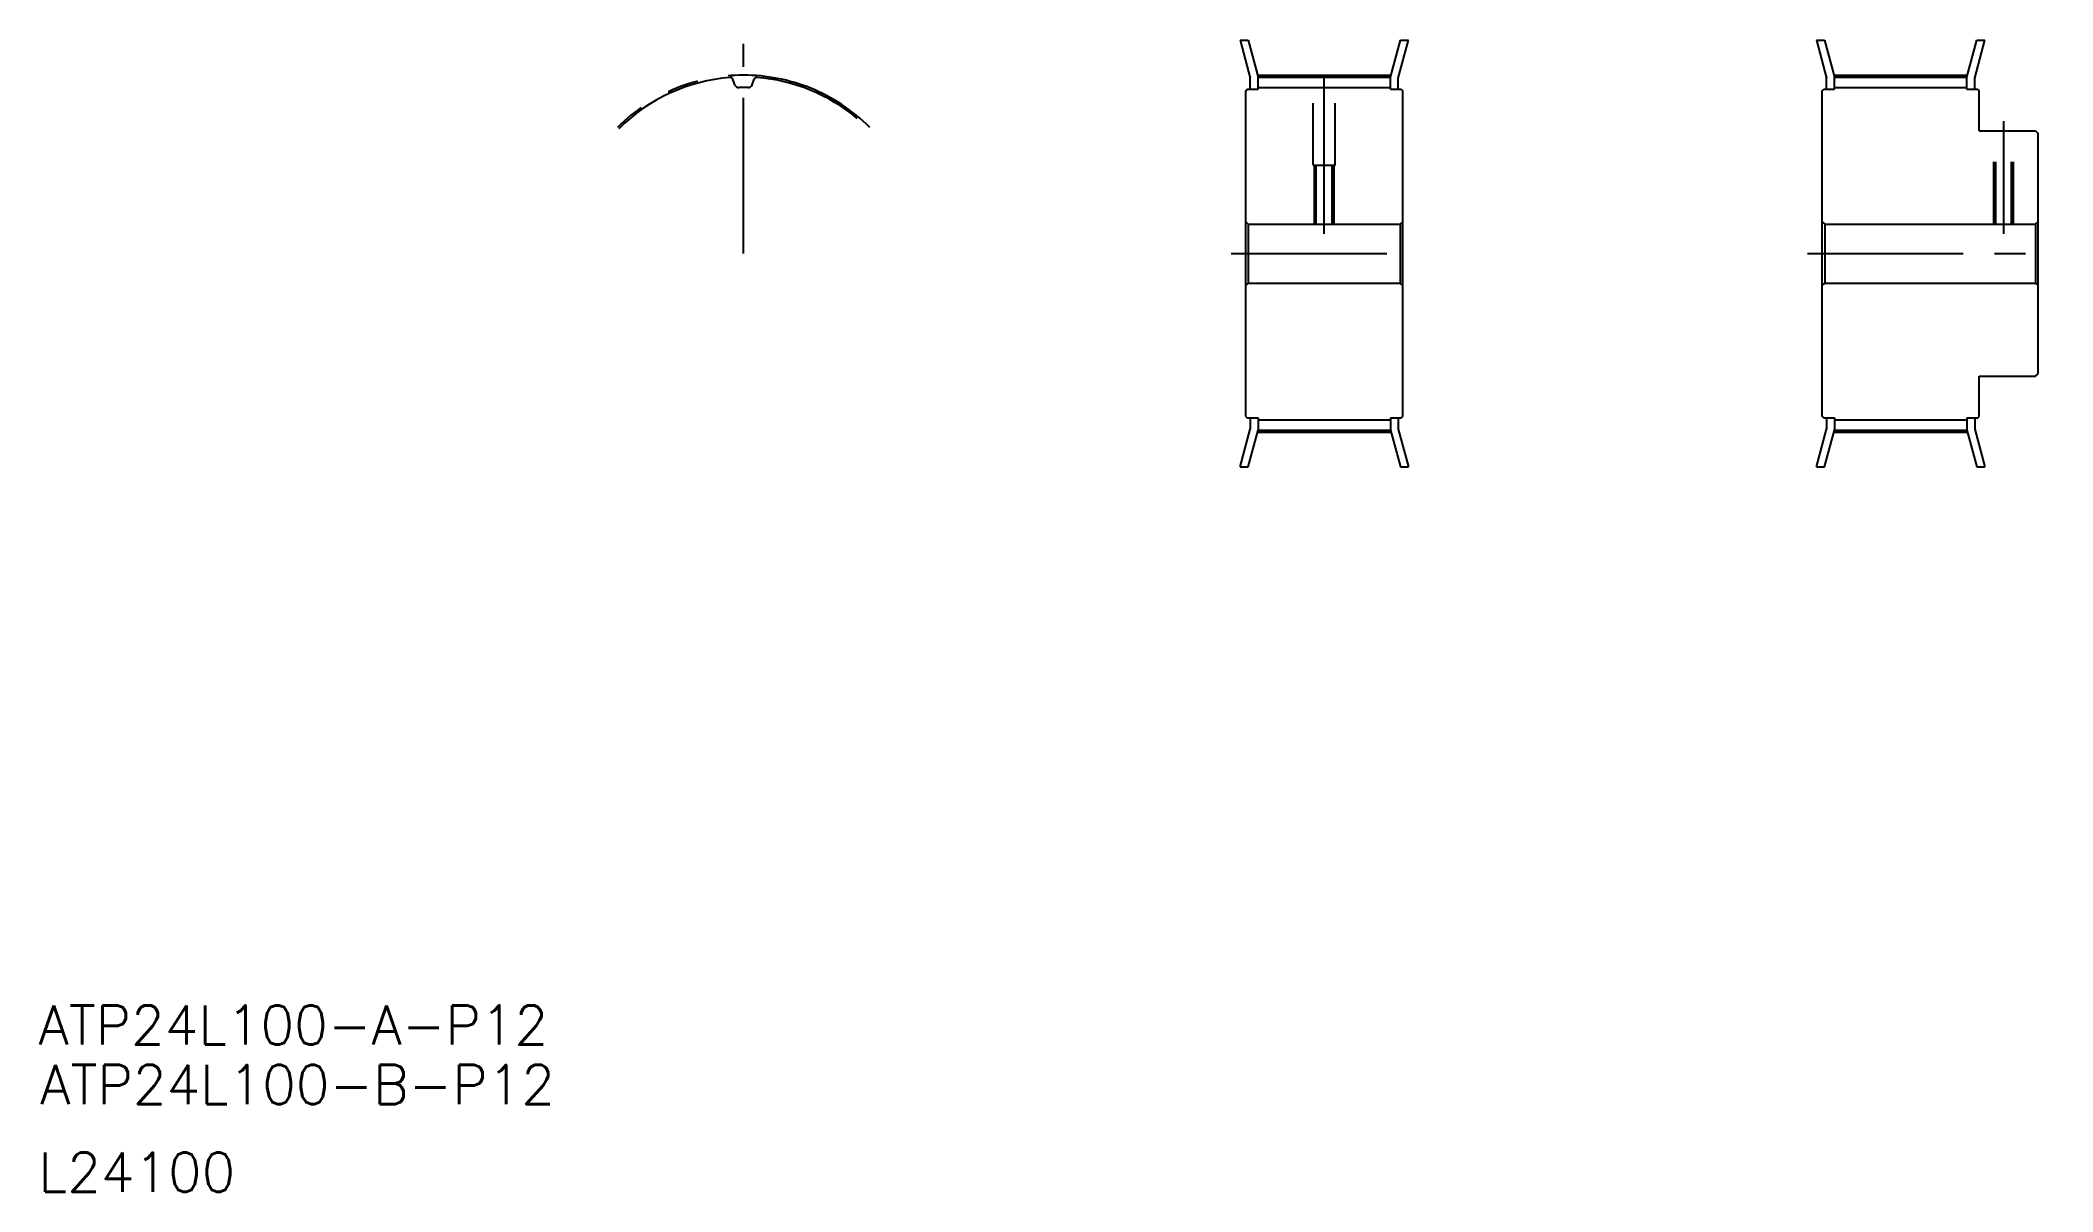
# Model space of a CAD drawing. Extents: x -45 to 365, y -109 to 126.
import ezdxf

# ---------------------------------------------------------------- set-up
doc = ezdxf.new("R2010")
doc.units = 0
doc.linetypes.add('CENTER', pattern=[50.8, 31.75, -6.35, 6.35, -6.35])
doc.linetypes.add('DASHED', pattern=[19.05, 12.7, -6.35])
doc.layers.get('0').update_dxf_attribs({"linetype": 'CONTINUOUS'})
doc.layers.add('CENTER', color=1, linetype='CENTER')
doc.styles.get("Standard").update_dxf_attribs({"font": 'txt', "bigfont": 'BIGFONT'})

msp = doc.modelspace()

# ---------------------------------------------------------------- linework, layer by layer
at = {"color": 7, "linetype": 'CONTINUOUS'}
for p, q in [((199.16, 126.21), (201.23, 118.5)), ((199.16, 126.21), (200.82, 126.21)), ((200.82, 126.21), (202.83, 118.71)), ((229.83, 118.71), (231.84, 126.21)), ((231.43, 118.5), (233.49, 126.21)), ((231.84, 126.21), (233.49, 126.21)), ((316.7, 126.21), (318.76, 118.5)), ((316.7, 126.21), (318.35, 126.21)), ((318.35, 126.21), (320.36, 118.71)), ((347.36, 118.71), (349.37, 126.21)), ((348.96, 118.5), (351.03, 126.21)), ((349.37, 126.21), (351.03, 126.21)), ((96.17, 117.13), (95.76, 118.26)), ((99.7, 117.13), (100.11, 118.26)), ((200.33, 115.91), (200.63, 116.21)), ((200.33, 49.51), (200.33, 115.91)), ((200.63, 116.21), (202.83, 116.21)), ((201.23, 116.21), (201.23, 118.5)), ((202.83, 118.71), (229.83, 118.71)), ((202.83, 116.21), (202.83, 118.71)), ((202.83, 116.58), (229.83, 116.58)), ((229.83, 116.21), (229.83, 118.71)), ((229.83, 116.21), (232.03, 116.21)), ((231.43, 116.21), (231.43, 118.5)), ((232.03, 116.21), (232.33, 115.91)), ((232.33, 49.51), (232.33, 115.91)), ((317.86, 115.91), (318.16, 116.21)), ((317.86, 49.51), (317.86, 115.91)), ((318.16, 116.21), (320.36, 116.21)), ((318.76, 116.21), (318.76, 118.5)), ((320.36, 118.71), (347.36, 118.71)), ((320.36, 116.21), (320.36, 118.71)), ((320.36, 116.58), (347.36, 116.58)), ((347.36, 116.21), (347.36, 118.71)), ((347.36, 116.21), (349.56, 116.21)), ((348.96, 116.21), (348.96, 118.5)), ((349.56, 116.21), (349.86, 115.91)), ((349.86, 107.71), (349.86, 115.91)), ((349.86, 107.71), (361.36, 107.71)), ((361.36, 107.71), (361.86, 107.21)), ((361.86, 58.21), (361.86, 107.21)), ((200.33, 89.21), (200.83, 88.71)), ((200.83, 88.71), (231.83, 88.71)), ((200.83, 88.71), (200.83, 76.71)), ((232.33, 89.21), (231.83, 88.71)), ((231.83, 88.71), (231.83, 76.71)), ((317.86, 89.21), (318.36, 88.71)), ((318.36, 88.71), (361.36, 88.71)), ((318.36, 88.71), (318.36, 76.71)), ((361.36, 88.71), (361.86, 89.21)), ((361.36, 88.71), (361.36, 76.71)), ((200.33, 76.21), (200.83, 76.71)), ((200.83, 76.71), (231.83, 76.71)), ((232.33, 76.21), (231.83, 76.71)), ((317.86, 76.21), (318.36, 76.71)), ((318.36, 76.71), (361.36, 76.71)), ((361.36, 76.71), (361.86, 76.21)), ((349.86, 57.71), (361.36, 57.71)), ((349.86, 49.51), (349.86, 57.71)), ((361.36, 57.71), (361.86, 58.21)), ((200.33, 49.51), (200.63, 49.21)), ((232.03, 49.21), (232.33, 49.51)), ((317.86, 49.51), (318.16, 49.21)), ((349.56, 49.21), (349.86, 49.51)), ((199.16, 39.21), (201.23, 46.92)), ((200.63, 49.21), (202.83, 49.21)), ((200.82, 39.21), (202.83, 46.71)), ((201.23, 49.21), (201.23, 46.92)), ((202.83, 49.21), (202.83, 46.71)), ((202.83, 48.84), (229.83, 48.84)), ((202.83, 46.71), (229.83, 46.71)), ((229.83, 49.21), (229.83, 46.71)), ((229.83, 49.21), (232.03, 49.21)), ((229.83, 46.71), (231.84, 39.21)), ((231.43, 49.21), (231.43, 46.92)), ((231.43, 46.92), (233.49, 39.21)), ((316.7, 39.21), (318.76, 46.92)), ((318.16, 49.21), (320.36, 49.21)), ((318.35, 39.21), (320.36, 46.71)), ((318.76, 49.21), (318.76, 46.92)), ((320.36, 49.21), (320.36, 46.71)), ((320.36, 48.84), (347.36, 48.84)), ((320.36, 46.71), (347.36, 46.71)), ((347.36, 49.21), (349.56, 49.21)), ((347.36, 49.21), (347.36, 46.71)), ((347.36, 46.71), (349.37, 39.21)), ((348.96, 49.21), (348.96, 46.92)), ((348.96, 46.92), (351.03, 39.21)), ((199.16, 39.21), (200.82, 39.21)), ((231.84, 39.21), (233.49, 39.21)), ((316.7, 39.21), (318.35, 39.21)), ((349.37, 39.21), (351.03, 39.21))]:
    msp.add_line(p, q, dxfattribs=at)
at = {"color": 3, "linetype": 'DASHED'}
for p, q in [((214.08, 100.71), (214.08, 116.58)), ((218.58, 100.71), (218.58, 116.58)), ((352.86, 88.71), (352.86, 107.71)), ((353.24, 88.71), (353.24, 107.71)), ((356.48, 88.71), (356.48, 107.71)), ((356.86, 88.71), (356.86, 107.71)), ((214.08, 100.71), (218.58, 100.71)), ((214.33, 88.71), (214.33, 100.71)), ((214.71, 88.71), (214.71, 100.71)), ((217.95, 88.71), (217.95, 100.71)), ((218.33, 88.71), (218.33, 100.71))]:
    msp.add_line(p, q, dxfattribs=at)
at = {"color": 7, "linetype": 'CONTINUOUS'}
for centre, radius, start, end in [((97.93, 82.71), 36, 94.3212, 135), ((95.26, 118.08), 0.53, 20, 94.3212), ((96.98, 117.43), 0.86, 200, 271.5773), ((97.93, 82.71), 33.87, 88.4227, 91.5773), ((98.89, 117.43), 0.86, 268.4227, 340), ((100.6, 118.08), 0.53, 85.6788, 160), ((97.93, 82.71), 36, 50, 85.6788)]:
    msp.add_arc(centre, radius, start, end, dxfattribs=at)
at = {"layer": 'CENTER', "color": 1, "linetype": 'CENTER'}
for p, q in [((97.93, 82.71), (97.93, 125.46)), ((202.72, 119.09), (229.93, 119.09)), ((216.33, 86.71), (216.33, 121.09)), ((320.26, 119.09), (347.47, 119.09)), ((354.86, 86.71), (354.86, 109.71)), ((197.33, 82.71), (235.33, 82.71)), ((314.86, 82.71), (364.86, 82.71)), ((202.72, 46.32), (229.93, 46.32)), ((320.26, 46.32), (347.47, 46.32))]:
    msp.add_line(p, q, dxfattribs=at)
msp.add_arc((97.93, 82.71), 36.38, 45, 135, dxfattribs=at)

# ---------------------------------------------------------------- texts
at = {"color": 7, "linetype": 'CONTINUOUS'}
for s, p in [('ATP24L100-A-P12', (-45.82, -78.57)), ('ATP24L100-B-P12', (-45.46, -90.71)), ('L24100', (-45.82, -108.57))]:
    msp.add_text(s, height=8, dxfattribs=at).set_placement(p)

doc.saveas('drawing.dxf')
